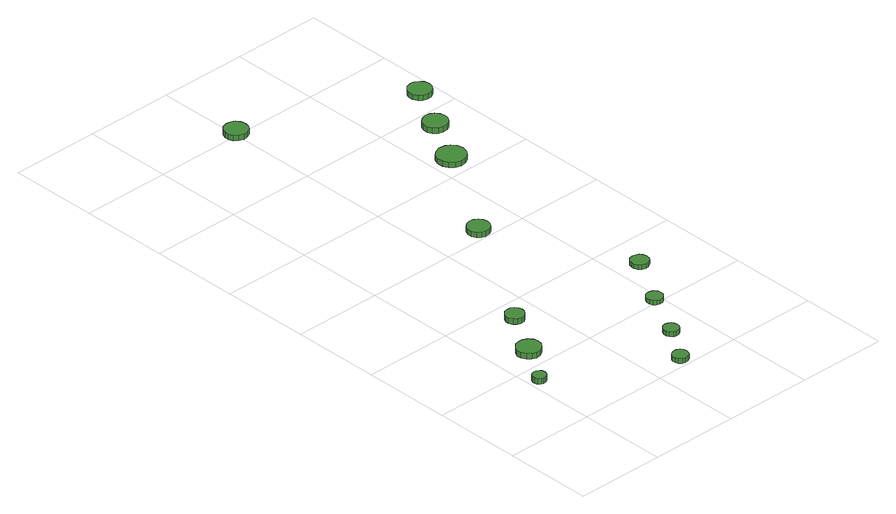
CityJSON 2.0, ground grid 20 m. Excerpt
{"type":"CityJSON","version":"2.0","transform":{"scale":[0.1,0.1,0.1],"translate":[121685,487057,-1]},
"CityObjects":{
"tree1":{"type":"SolitaryVegetationObject","attributes":{"function":"something"},"geometry":[{"type":"MultiSurface","lod":"1","boundaries":[[[0,1,2,3,4,5,6,7,8,9,10,11,12,13,14]],[[15,16,17,18,19,20,21,22,23,24,25,26,27,28,29]],[[0,29,28,1]],[[1,28,27,2]],[[2,27,26,3]],[[3,26,25,4]],[[4,25,24,5]],[[5,24,23,6]],[[6,23,22,7]],[[7,22,21,8]],[[8,21,20,9]],[[9,20,19,10]],[[10,19,18,11]],[[11,18,17,12]],[[12,17,16,13]],[[13,16,15,14]],[[14,15,29,0]]]}]},
"tree2":{"type":"SolitaryVegetationObject","attributes":{"function":"something"},"geometry":[{"type":"MultiSurface","lod":"1","boundaries":[[[30,31,32,33,34,35,36,37,38,39,40,41,42,43,44]],[[45,46,47,48,49,50,51,52,53,54,55,56,57,58,59]],[[30,59,58,31]],[[31,58,57,32]],[[32,57,56,33]],[[33,56,55,34]],[[34,55,54,35]],[[35,54,53,36]],[[36,53,52,37]],[[37,52,51,38]],[[38,51,50,39]],[[39,50,49,40]],[[40,49,48,41]],[[41,48,47,42]],[[42,47,46,43]],[[43,46,45,44]],[[44,45,59,30]]]}]},
"tree3":{"type":"SolitaryVegetationObject","attributes":{"function":"something"},"geometry":[{"type":"MultiSurface","lod":"1","boundaries":[[[60,61,62,63,64,65,66,67,68,69,70,71,72,73,74]],[[75,76,77,78,79,80,81,82,83,84,85,86,87,88,89]],[[60,89,88,61]],[[61,88,87,62]],[[62,87,86,63]],[[63,86,85,64]],[[64,85,84,65]],[[65,84,83,66]],[[66,83,82,67]],[[67,82,81,68]],[[68,81,80,69]],[[69,80,79,70]],[[70,79,78,71]],[[71,78,77,72]],[[72,77,76,73]],[[73,76,75,74]],[[74,75,89,60]]]}]},
"tree4":{"type":"SolitaryVegetationObject","attributes":{"function":"something"},"geometry":[{"type":"MultiSurface","lod":"1","boundaries":[[[90,91,92,93,94,95,96,97,98,99,100,101,102,103,104]],[[105,106,107,108,109,110,111,112,113,114,115,116,117,118,119]],[[90,119,118,91]],[[91,118,117,92]],[[92,117,116,93]],[[93,116,115,94]],[[94,115,114,95]],[[95,114,113,96]],[[96,113,112,97]],[[97,112,111,98]],[[98,111,110,99]],[[99,110,109,100]],[[100,109,108,101]],[[101,108,107,102]],[[102,107,106,103]],[[103,106,105,104]],[[104,105,119,90]]]}]},
"tree5":{"type":"SolitaryVegetationObject","attributes":{"function":"something"},"geometry":[{"type":"MultiSurface","lod":"1","boundaries":[[[120,121,122,123,124,125,126,127,128,129,130,131,132,133,134]],[[135,136,137,138,139,140,141,142,143,144,145,146,147,148,149]],[[120,149,148,121]],[[121,148,147,122]],[[122,147,146,123]],[[123,146,145,124]],[[124,145,144,125]],[[125,144,143,126]],[[126,143,142,127]],[[127,142,141,128]],[[128,141,140,129]],[[129,140,139,130]],[[130,139,138,131]],[[131,138,137,132]],[[132,137,136,133]],[[133,136,135,134]],[[134,135,149,120]]]}]},
"tree6":{"type":"SolitaryVegetationObject","attributes":{"function":"something"},"geometry":[{"type":"MultiSurface","lod":"1","boundaries":[[[150,151,152,153,154,155,156,157,158,159,160,161,162,163,164]],[[165,166,167,168,169,170,171,172,173,174,175,176,177,178,179]],[[150,179,178,151]],[[151,178,177,152]],[[152,177,176,153]],[[153,176,175,154]],[[154,175,174,155]],[[155,174,173,156]],[[156,173,172,157]],[[157,172,171,158]],[[158,171,170,159]],[[159,170,169,160]],[[160,169,168,161]],[[161,168,167,162]],[[162,167,166,163]],[[163,166,165,164]],[[164,165,179,150]]]}]},
"tree7":{"type":"SolitaryVegetationObject","attributes":{"function":"something"},"geometry":[{"type":"MultiSurface","lod":"1","boundaries":[[[180,181,182,183,184,185,186,187,188,189,190,191,192,193,194]],[[195,196,197,198,199,200,201,202,203,204,205,206,207,208,209]],[[180,209,208,181]],[[181,208,207,182]],[[182,207,206,183]],[[183,206,205,184]],[[184,205,204,185]],[[185,204,203,186]],[[186,203,202,187]],[[187,202,201,188]],[[188,201,200,189]],[[189,200,199,190]],[[190,199,198,191]],[[191,198,197,192]],[[192,197,196,193]],[[193,196,195,194]],[[194,195,209,180]]]}]},
"tree8":{"type":"SolitaryVegetationObject","attributes":{"function":"something"},"geometry":[{"type":"MultiSurface","lod":"1","boundaries":[[[210,211,212,213,214,215,216,217,218,219,220,221,222,223,224]],[[225,226,227,228,229,230,231,232,233,234,235,236,237,238,239]],[[210,239,238,211]],[[211,238,237,212]],[[212,237,236,213]],[[213,236,235,214]],[[214,235,234,215]],[[215,234,233,216]],[[216,233,232,217]],[[217,232,231,218]],[[218,231,230,219]],[[219,230,229,220]],[[220,229,228,221]],[[221,228,227,222]],[[222,227,226,223]],[[223,226,225,224]],[[224,225,239,210]]]}]},
"tree9":{"type":"SolitaryVegetationObject","attributes":{"function":"something"},"geometry":[{"type":"MultiSurface","lod":"1","boundaries":[[[240,241,242,243,244,245,246,247,248,249,250,251,252,253,254]],[[255,256,257,258,259,260,261,262,263,264,265,266,267,268,269]],[[240,269,268,241]],[[241,268,267,242]],[[242,267,266,243]],[[243,266,265,244]],[[244,265,264,245]],[[245,264,263,246]],[[246,263,262,247]],[[247,262,261,248]],[[248,261,260,249]],[[249,260,259,250]],[[250,259,258,251]],[[251,258,257,252]],[[252,257,256,253]],[[253,256,255,254]],[[254,255,269,240]]]}]},
"tree10":{"type":"SolitaryVegetationObject","attributes":{"function":"something"},"geometry":[{"type":"MultiSurface","lod":"1","boundaries":[[[270,271,272,273,274,275,276,277,278,279,280,281,282,283,284]],[[285,286,287,288,289,290,291,292,293,294,295,296,297,298,299]],[[270,299,298,271]],[[271,298,297,272]],[[272,297,296,273]],[[273,296,295,274]],[[274,295,294,275]],[[275,294,293,276]],[[276,293,292,277]],[[277,292,291,278]],[[278,291,290,279]],[[279,290,289,280]],[[280,289,288,281]],[[281,288,287,282]],[[282,287,286,283]],[[283,286,285,284]],[[284,285,299,270]]]}]},
"tree11":{"type":"SolitaryVegetationObject","attributes":{"function":"something"},"geometry":[{"type":"MultiSurface","lod":"1","boundaries":[[[300,301,302,303,304,305,306,307,308,309,310,311,312,313,314]],[[315,316,317,318,319,320,321,322,323,324,325,326,327,328,329]],[[300,329,328,301]],[[301,328,327,302]],[[302,327,326,303]],[[303,326,325,304]],[[304,325,324,305]],[[305,324,323,306]],[[306,323,322,307]],[[307,322,321,308]],[[308,321,320,309]],[[309,320,319,310]],[[310,319,318,311]],[[311,318,317,312]],[[312,317,316,313]],[[313,316,315,314]],[[314,315,329,300]]]}]},
"tree12":{"type":"SolitaryVegetationObject","attributes":{"function":"something"},"geometry":[{"type":"MultiSurface","lod":"1","boundaries":[[[330,331,332,333,334,335,336,337,338,339,340,341,342,343,344]],[[345,346,347,348,349,350,351,352,353,354,355,356,357,358,359]],[[330,359,358,331]],[[331,358,357,332]],[[332,357,356,333]],[[333,356,355,334]],[[334,355,354,335]],[[335,354,353,336]],[[336,353,352,337]],[[337,352,351,338]],[[338,351,350,339]],[[339,350,349,340]],[[340,349,348,341]],[[341,348,347,342]],[[342,347,346,343]],[[343,346,345,344]],[[344,345,359,330]]]}]}
},
"vertices":[
[37,156,20],[36,162,20],[33,167,20],[27,170,20],[21,171,20],[15,169,20],[10,165,20],[8,159,20],[8,153,20],[10,147,20],[15,143,20],[21,141,20],[27,142,20],[33,145,20],[36,150,20],[36,150,7],[33,145,7],[27,142,7],[21,141,7],[15,143,7],[10,147,7],[8,153,7],[8,159,7],[10,165,7],[15,169,7],[21,171,7],[27,170,7],[33,167,7],[36,162,7],[37,156,7],
[105,245,19],[103,256,19],[96,265,19],[86,270,19],[75,271,19],[65,268,19],[57,260,19],[52,250,19],[52,239,19],[57,229,19],[65,222,19],[75,218,19],[86,219,19],[96,225,19],[103,234,19],[103,234,6],[96,225,6],[86,219,6],[75,218,6],[65,222,6],[57,229,6],[52,239,6],[52,250,6],[57,260,6],[65,268,6],[75,271,6],[86,270,6],[96,265,6],[103,256,6],[105,245,6],
[161,349,19],[159,357,19],[154,364,19],[147,369,19],[138,369,19],[130,367,19],[124,361,19],[120,353,19],[120,345,19],[124,337,19],[130,331,19],[138,328,19],[147,329,19],[154,334,19],[159,341,19],[159,341,6],[154,334,6],[147,329,6],[138,328,6],[130,331,6],[124,337,6],[120,345,6],[120,353,6],[124,361,6],[130,367,6],[138,369,6],[147,369,6],[154,364,6],[159,357,6],[161,349,6],
[294,23,16],[293,30,16],[289,36,16],[282,40,16],[275,40,16],[268,38,16],[263,33,16],[260,27,16],[260,19,16],[263,13,16],[268,8,16],[275,6,16],[282,7,16],[289,10,16],[293,16,16],[293,16,5],[289,10,5],[282,7,5],[275,6,5],[268,8,5],[263,13,5],[260,19,5],[260,27,5],[263,33,5],[268,38,5],[275,40,5],[282,40,5],[289,36,5],[293,30,5],[294,23,5],
[346,104,16],[345,111,16],[341,117,16],[335,120,16],[328,121,16],[321,119,16],[316,114,16],[313,107,16],[313,100,16],[316,94,16],[321,89,16],[328,87,16],[335,88,16],[341,91,16],[345,97,16],[345,97,5],[341,91,5],[335,88,5],[328,87,5],[321,89,5],[316,94,5],[313,100,5],[313,107,5],[316,114,5],[321,119,5],[328,121,5],[335,120,5],[341,117,5],[345,111,5],[346,104,5],
[403,209,15],[402,217,15],[397,223,15],[391,226,15],[383,227,15],[376,225,15],[371,220,15],[368,213,15],[368,206,15],[371,199,15],[376,194,15],[383,191,15],[391,192,15],[397,196,15],[402,202,15],[402,202,5],[397,196,5],[391,192,5],[383,191,5],[376,194,5],[371,199,5],[368,206,5],[368,213,5],[371,220,5],[376,225,5],[383,227,5],[391,226,5],[397,223,5],[402,217,5],[403,209,5],
[326,620,22],[324,630,22],[318,638,22],[309,644,22],[299,645,22],[289,641,22],[282,635,22],[278,625,22],[278,615,22],[282,606,22],[289,599,22],[299,596,22],[309,597,22],[318,602,22],[324,611,22],[324,611,10],[318,602,10],[309,597,10],[299,596,10],[289,599,10],[282,606,10],[278,615,10],[278,625,10],[282,635,10],[289,641,10],[299,645,10],[309,644,10],[318,638,10],[324,630,10],[326,620,10],
[473,322,15],[471,330,15],[467,337,15],[459,341,15],[451,342,15],[443,340,15],[437,334,15],[434,326,15],[434,318,15],[437,311,15],[443,305,15],[451,303,15],[459,303,15],[467,308,15],[471,314,15],[471,314,5],[467,308,5],[459,303,5],[451,303,5],[443,305,5],[437,311,5],[434,318,5],[434,326,5],[437,334,5],[443,340,5],[451,342,5],[459,341,5],[467,337,5],[471,330,5],[473,322,5],
[231,1206,16],[229,1217,16],[223,1226,16],[213,1231,16],[203,1232,16],[192,1229,16],[184,1222,16],[180,1212,16],[180,1201,16],[184,1191,16],[192,1184,16],[203,1180,16],[213,1182,16],[223,1187,16],[229,1196,16],[229,1196,4],[223,1187,4],[213,1182,4],[203,1180,4],[192,1184,4],[184,1191,4],[180,1201,4],[180,1212,4],[184,1222,4],[192,1229,4],[203,1232,4],[213,1231,4],[223,1226,4],[229,1217,4],[231,1206,4],
[471,841,24],[468,854,24],[460,865,24],[449,871,24],[436,873,24],[423,868,24],[413,860,24],[408,848,24],[408,834,24],[413,822,24],[423,813,24],[436,809,24],[449,811,24],[460,817,24],[468,828,24],[468,828,12],[460,817,12],[449,811,12],[436,809,12],[423,813,12],[413,822,12],[408,834,12],[408,848,12],[413,860,12],[423,868,12],[436,873,12],[449,871,12],[460,865,12],[468,854,12],[471,841,12],
[530,954,19],[528,965,19],[521,974,19],[512,980,19],[500,981,19],[490,977,19],[481,970,19],[477,960,19],[477,948,19],[481,938,19],[490,931,19],[500,927,19],[512,928,19],[521,934,19],[528,943,19],[528,943,6],[521,934,6],[512,928,6],[500,927,6],[490,931,6],[481,938,6],[477,948,6],[477,960,6],[481,970,6],[490,977,6],[500,981,6],[512,980,6],[521,974,6],[528,965,6],[530,954,6],
[589,1060,17],[587,1071,17],[580,1079,17],[571,1085,17],[561,1086,17],[550,1083,17],[543,1075,17],[538,1066,17],[538,1055,17],[543,1045,17],[550,1038,17],[561,1035,17],[571,1036,17],[580,1041,17],[587,1050,17],[587,1050,5],[580,1041,5],[571,1036,5],[561,1035,5],[550,1038,5],[543,1045,5],[538,1055,5],[538,1066,5],[543,1075,5],[550,1083,5],[561,1086,5],[571,1085,5],[580,1079,5],[587,1071,5],[589,1060,5]
]}
